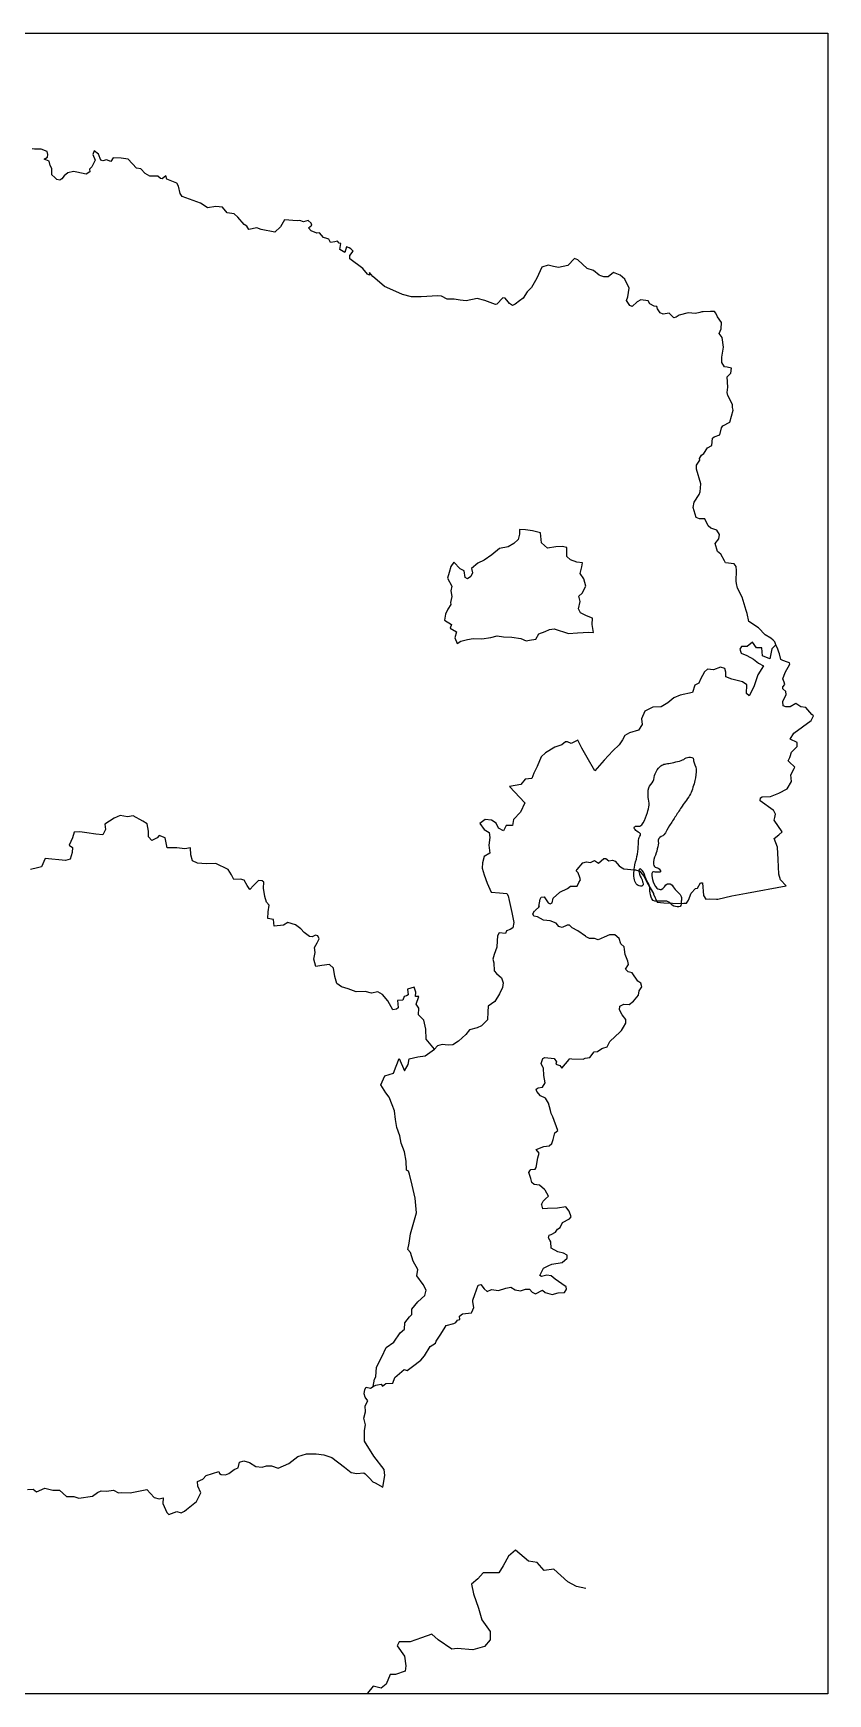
# Model space of a CAD drawing. Extents: x 0 to 1340, y 50 to 797.
# Drawn here: x 982 to 1340, y 50 to 797 of the extents above; entities that cross this region are included whole.
import ezdxf

# ---------------------------------------------------------------- set-up
doc = ezdxf.new("R2010")
doc.units = 0
for name, color, linetype in [('Ausland', 7, 'CONTINUOUS'), ('Bezirksgrenzen', 7, 'CONTINUOUS'), ('Landesfläche', 7, 'CONTINUOUS'), ('Landesgrenzen', 7, 'CONTINUOUS'), ('See_unten', 7, 'CONTINUOUS')]:
    doc.layers.add(name, color=color, linetype=linetype)

msp = doc.modelspace()

# ---------------------------------------------------------------- linework, layer by layer
at = {"layer": 'Ausland', "color": 7}
msp.add_lwpolyline([(0, 796.91888), (1339.617067, 796.91888), (1339.617067, 49.807424), (0, 49.807424)], close=True, dxfattribs=at)
at = {"layer": 'Bezirksgrenzen', "color": 1}
msp.add_lwpolyline([(1172.892416, 522.307563), (1174.520149, 523.379563), (1177.562283, 524.126229), (1180.121216, 524.533696), (1183.967616, 524.388629), (1188.013483, 525.054229), (1190.878549, 525.803029), (1193.709483, 525.271829), (1197.437483, 525.127829), (1201.511083, 524.568896), (1203.854549, 523.579029), (1205.460949, 523.836096), (1208.195883, 524.238229), (1209.564416, 526.657429), (1212.494549, 527.698496), (1214.415616, 528.589163), (1216.558549, 529.006229), (1222.959616, 526.816363), (1226.996949, 527.134229), (1232.040149, 527.367829), (1234.173483, 527.318763), (1233.554816, 530.891029), (1233.690283, 533.747563), (1230.994816, 534.857963), (1228.303616, 536.145429), (1227.403349, 537.975829), (1228.200149, 541.283563), (1227.670016, 543.627029), (1229.068416, 544.935829), (1230.751616, 548.107029), (1229.890816, 551.394496), (1228.232149, 553.766762), (1229.027883, 556.896362), (1229.311616, 558.700095), (1226.651349, 558.934762), (1223.836416, 560.050495), (1222.216149, 561.547028), (1222.224683, 564.112362), (1222.204416, 565.570495), (1220.140416, 565.966228), (1217.232683, 565.799828), (1213.542016, 565.186495), (1210.823083, 567.697428), (1210.409216, 572.198762), (1206.814549, 572.980628), (1203.630549, 573.522495), (1200.966016, 573.581162), (1200.850816, 571.484095), (1200.316416, 569.163028), (1198.310016, 567.282495), (1195.783083, 565.767828), (1191.852416, 565.041428), (1188.520149, 562.259562), (1185.076949, 559.771028), (1182.138283, 558.437695), (1179.348949, 556.049428), (1179.832149, 554.115562), (1179.017216, 552.440895), (1177.510016, 551.485163), (1176.400683, 552.093163), (1176.063616, 555.016895), (1174.250283, 555.934228), (1171.426816, 558.917695), (1170.072149, 556.964628), (1169.292416, 554.357695), (1168.569216, 551.688896), (1170.493483, 548.203029), (1170.078549, 545.996096), (1170.544683, 543.419029), (1169.882283, 540.751296), (1169.978283, 539.931029), (1168.738816, 537.859563), (1167.611349, 535.551296), (1167.123883, 532.820629), (1170.271616, 530.823829), (1169.695616, 529.263296), (1172.556416, 527.621696), (1171.895083, 524.952896)], close=True, dxfattribs=at)
for points in [[(1316.302549, 521.757163), (1314.446549, 519.874496), (1313.498283, 515.405163), (1310.217216, 516.765163), (1309.897216, 520.387563), (1307.529216, 520.441963), (1305.817216, 522.933696), (1303.337216, 521.006229), (1300.730283, 521.006229), (1300.048683, 519.857429), (1300.591616, 517.975829), (1303.231616, 516.926229), (1306.151083, 515.341163), (1308.410283, 513.422229), (1310.692949, 512.319296), (1308.155349, 508.177429), (1306.353749, 502.796096), (1304.175616, 498.818496), (1303.018283, 499.895829), (1303.120683, 503.745429), (1301.319083, 505.069163), (1296.376149, 506.350229), (1293.678549, 507.403029), (1293.791616, 509.443563), (1293.299883, 511.087296), (1291.360683, 511.655829), (1288.190549, 510.561429), (1285.530283, 510.799296), (1284.076416, 509.550229), (1282.390016, 506.262763), (1281.571883, 504.471829), (1279.770283, 503.580096), (1278.675883, 500.224363), (1273.134549, 499.067029), (1270.394283, 497.859563), (1267.709483, 495.609963), (1264.666283, 493.922496), (1260.908416, 493.639829), (1257.329749, 491.952363), (1255.756416, 488.479296), (1256.046549, 485.856363), (1254.433749, 483.280363), (1250.363349, 482.102763), (1248.372949, 480.987029), (1247.250816, 478.980629), (1245.707349, 476.694763), (1242.847616, 474.089963), (1239.051349, 469.824363), (1234.828416, 464.989163), (1231.359616, 471.117163), (1228.906283, 475.182229), (1227.160149, 478.886763), (1224.089216, 477.333696), (1222.445483, 478.130496), (1221.672149, 478.148629), (1220.030549, 476.677696), (1216.796416, 475.711296), (1212.571349, 473.199296), (1210.681216, 471.326229), (1208.908416, 467.071296), (1207.402283, 463.969429), (1206.451883, 461.668629), (1203.470549, 461.333696), (1201.448149, 458.883563), (1196.371883, 457.960896), (1203.258283, 450.649963), (1201.368149, 446.452629), (1198.193749, 443.217429), (1197.706283, 440.439829), (1194.974549, 440.507029), (1193.663616, 438.039829), (1191.433216, 439.198229), (1190.363349, 441.491563), (1188.378283, 442.875029), (1185.415083, 443.179029), (1183.051349, 441.378496), (1185.000149, 438.600896), (1187.342549, 437.264363), (1187.522816, 434.994496), (1187.139883, 431.635563), (1187.644416, 428.078229), (1185.035349, 426.469696), (1184.314283, 423.697429), (1184.187349, 421.317696), (1185.087616, 418.205163), (1186.376149, 414.445163), (1188.182016, 410.493163), (1191.898283, 410.150763), (1195.150549, 409.877696), (1195.761749, 408.870763), (1196.337749, 406.642496), (1197.464149, 401.315563), (1198.440149, 396.806763), (1197.847083, 394.439829), (1196.720683, 393.714496), (1195.129216, 393.067029), (1194.627883, 391.858496), (1191.728683, 392.237163), (1190.989483, 390.804629), (1190.807083, 388.540096), (1190.726016, 385.750763), (1189.522816, 382.411029), (1188.936149, 380.275563), (1189.414016, 378.632896), (1189.483349, 375.023296), (1190.499883, 373.945963), (1192.770816, 371.959829), (1193.578283, 369.667563), (1193.282816, 367.523563), (1191.919616, 364.655296), (1189.843883, 361.285696), (1186.810283, 359.105429), (1186.622549, 356.609429), (1186.518016, 353.005163), (1183.763883, 350.354496), (1181.816149, 349.422229), (1178.353749, 348.479296), (1176.781483, 346.487829), (1173.547349, 343.387029), (1170.996949, 341.773163), (1168.781483, 341.665429), (1166.109483, 341.860629), (1163.986816, 341.330496), (1162.624683, 339.875563)], [(1162.624683, 339.875563), (1158.972416, 344.319296), (1158.724949, 348.808896), (1157.823616, 352.859029), (1155.408683, 355.214229), (1155.632683, 358.292629), (1154.361216, 360.083563), (1155.586816, 363.533163), (1154.136149, 363.583296), (1154.318549, 365.439296), (1153.587883, 367.793429), (1150.532949, 366.795029), (1150.848683, 364.281963), (1150.078549, 363.843563), (1148.963883, 363.533163), (1148.380416, 361.807296), (1145.995349, 361.716629), (1146.234283, 360.253163), (1146.403883, 358.500629), (1145.623083, 357.768896), (1143.992149, 357.596096), (1141.748949, 361.518229), (1139.295616, 364.453696), (1137.187883, 365.634496), (1134.378283, 365.036096), (1131.503616, 365.833963), (1127.484416, 365.568363), (1123.875883, 366.975296), (1120.887083, 367.896896), (1118.792149, 369.425429), (1117.794816, 372.488896), (1117.288149, 376.231829), (1115.432149, 377.925696), (1111.933483, 377.526763), (1109.245483, 377.095829), (1108.314283, 380.328896), (1108.941483, 383.276096), (1108.612949, 385.500096), (1109.853483, 387.727296), (1110.785749, 389.440363), (1110.255616, 390.857963), (1109.161216, 391.127829), (1107.680683, 390.306496), (1106.408149, 390.467563), (1104.093483, 392.354496), (1102.583083, 394.036629), (1100.146816, 395.751829), (1096.641749, 396.805696), (1094.683349, 395.653696), (1090.595883, 395.135296), (1090.249216, 398.111296), (1087.633749, 398.575296), (1087.873749, 401.653696), (1088.340949, 404.548629), (1087.085483, 405.973696), (1086.321749, 408.549696), (1085.812949, 412.226496), (1085.924949, 414.897429), (1085.179349, 415.495829), (1083.492949, 415.709163), (1082.658816, 414.853696), (1081.229483, 413.431829), (1079.619883, 411.723029), (1078.372949, 413.494763), (1077.078016, 415.790229), (1075.455616, 416.292629), (1072.363349, 416.187029), (1071.357483, 418.302229), (1069.888683, 420.661696), (1064.275883, 423.379563), (1060.006016, 423.281429), (1055.977216, 423.528896), (1053.801216, 424.561429), (1053.018283, 427.255829), (1052.953216, 430.349163), (1050.276949, 429.932096), (1046.785749, 430.343829), (1042.459349, 430.480363), (1041.468416, 434.872896), (1038.819883, 436.027029), (1037.853483, 434.936896), (1035.519616, 433.755029), (1033.946283, 435.357163), (1033.930283, 437.925696), (1033.336149, 441.259029), (1031.456683, 442.343829), (1027.051349, 444.814229), (1024.495616, 444.393963), (1021.244416, 444.975296), (1018.494549, 443.741163), (1014.297216, 441.017963), (1014.729216, 438.617963), (1013.444949, 436.309696), (1010.247083, 436.541163), (1006.284416, 437.137429), (1003.150549, 437.603563), (1000.600149, 437.532096), (999.782016, 434.866496), (998.302549, 431.624896), (999.768149, 430.547563), (999.728683, 428.333163), (998.788949, 425.375296), (996.643883, 424.773696), (987.467349, 425.639829), (985.919616, 421.816896), (984.075349, 421.440363), (980.979883, 420.623296)], [(1135.135616, 188.050496), (1135.643349, 191.426496), (1136.259883, 192.452629), (1136.527616, 196.752363), (1138.959616, 201.441429), (1140.910549, 205.678229), (1144.305749, 208.062229), (1147.241216, 212.209429), (1149.158016, 213.828629), (1149.374549, 216.673429), (1151.444949, 219.396629), (1152.528683, 220.464363), (1152.438016, 222.793963), (1155.112149, 226.135829), (1158.289749, 228.933696), (1158.897749, 231.358229), (1157.534549, 233.907563), (1154.770816, 237.849963), (1155.160149, 240.628629), (1153.028949, 244.429163), (1151.946283, 248.310763), (1150.718549, 249.751829), (1151.223083, 252.525163), (1151.840683, 256.812096), (1153.417216, 261.939563), (1154.615083, 266.263829), (1153.915349, 272.748096), (1152.671616, 278.613696), (1151.395883, 283.607829), (1150.978816, 284.962496), (1150.003883, 285.345429), (1149.918549, 289.480896), (1149.136683, 293.640896), (1147.649749, 297.595029), (1147.069483, 300.875029), (1145.690283, 304.589163), (1145.065216, 308.222229), (1144.738816, 312.132629), (1143.667883, 314.732096), (1142.283349, 318.274496), (1140.784683, 320.247829), (1138.530816, 323.820096), (1140.353749, 327.772096), (1144.175616, 329.035029), (1145.451349, 332.251029), (1146.733483, 335.640896), (1149.149483, 330.082496), (1150.874283, 332.873963), (1151.314816, 335.477696), (1155.122816, 336.333163), (1158.449749, 336.799296), (1162.618283, 339.875563)]]:
    msp.add_lwpolyline(points, dxfattribs=at)
at = {"layer": 'Landesfläche', "color": 7}
msp.add_lwpolyline([(979.623189, 141.719328), (982.156523, 141.852661), (983.623189, 140.685995), (987.289856, 142.285995), (990.923189, 141.385995), (993.956523, 141.419275), (997.123189, 138.619275), (1000.423189, 138.552608), (1002.656523, 137.785941), (1008.823189, 138.652608), (1011.023189, 140.352608), (1012.756523, 141.085941), (1015.089856, 141.019275), (1018.189856, 141.385941), (1020.556523, 140.219275), (1022.023189, 140.319221), (1025.789856, 140.285941), (1033.289856, 141.719275), (1036.589909, 138.119275), (1038.856576, 137.585941), (1040.589909, 137.952608), (1040.456576, 135.419275), (1041.623189, 132.652608), (1042.189909, 131.319275), (1043.089856, 130.452608), (1046.823189, 131.819275), (1048.689856, 131.152608), (1050.256469, 131.952608), (1051.089856, 132.719275), (1055.656576, 136.285941), (1057.489856, 140.252608), (1056.189909, 143.219275), (1056.089856, 145.252608), (1058.489856, 146.352608), (1059.889856, 147.985941), (1065.689856, 149.819275), (1065.989803, 148.885941), (1066.656469, 148.485941), (1068.623189, 148.319275), (1070.156523, 148.919275), (1072.523136, 150.652608), (1073.623189, 151.152608), (1074.356523, 151.485941), (1074.989909, 153.985941), (1076.956523, 154.552608), (1079.489856, 153.819275), (1082.323243, 152.085941), (1085.089856, 151.752608), (1087.123243, 152.385941), (1089.323136, 152.385941), (1092.289856, 151.252608), (1097.089856, 153.385941), (1101.123243, 156.585941), (1105.156523, 157.719275), (1109.389909, 157.752555), (1112.889856, 157.352555), (1116.423189, 156.085888), (1122.189909, 151.785888), (1125.256576, 149.352555), (1127.689856, 148.852555), (1130.823189, 149.152555), (1131.556523, 148.785888), (1133.456469, 146.752555), (1134.889856, 145.219221), (1135.956523, 144.652555), (1139.456469, 142.752555), (1140.389803, 148.019221), (1139.956523, 150.685888), (1135.323136, 156.719221), (1131.189803, 163.519221), (1131.256576, 168.219221), (1131.689856, 170.852555), (1130.823189, 173.752555), (1131.656576, 176.652555), (1131.523243, 179.352555), (1132.689856, 181.652555), (1131.489856, 183.319221), (1131.056469, 184.752555), (1131.323136, 186.752555), (1131.956523, 187.719221), (1133.823189, 187.352555), (1135.123243, 188.052555), (1136.256469, 188.619221), (1136.956523, 188.752555), (1138.623189, 189.085888), (1139.256576, 188.252555), (1140.756523, 189.419221), (1143.989803, 189.585888), (1144.823189, 192.052555), (1149.089856, 195.685888), (1150.389803, 195.319221), (1152.723243, 197.019221), (1156.556523, 199.885888), (1158.123136, 201.919221), (1160.789803, 205.985888), (1163.156523, 207.619221), (1163.489856, 208.485888), (1165.189803, 211.185888), (1166.956523, 214.052555), (1167.856469, 215.519221), (1171.323136, 216.352555), (1172.323243, 216.919221), (1173.023189, 217.952555), (1174.089856, 218.252555), (1173.923243, 219.719221), (1175.223189, 220.752555), (1179.323136, 221.252555), (1179.423189, 221.552555), (1180.323243, 223.619221), (1179.989803, 226.119221), (1179.889856, 226.885888), (1180.889856, 229.419221), (1182.323243, 233.685888), (1183.589803, 234.019221), (1184.956523, 231.985888), (1186.389803, 230.852555), (1188.323243, 231.719221), (1191.489856, 231.285888), (1194.823189, 232.352555), (1197.089856, 232.752555), (1198.923136, 231.552555), (1201.356523, 231.152555), (1203.689856, 231.819221), (1205.423189, 231.785941), (1206.589909, 230.452608), (1208.156523, 229.719275), (1211.323136, 231.385941), (1212.523136, 230.352608), (1215.623189, 229.519275), (1218.256469, 230.219275), (1221.089856, 230.385941), (1221.856469, 231.552608), (1222.023189, 231.852608), (1221.923243, 232.919275), (1219.889856, 234.285941), (1217.023189, 236.419275), (1215.156523, 237.785941), (1213.223189, 238.119275), (1210.823189, 237.485941), (1210.056576, 238.019275), (1211.656576, 241.285941), (1214.156523, 242.519275), (1215.489856, 243.152608), (1220.089856, 243.785941), (1222.389803, 245.752608), (1222.389803, 247.119275), (1220.756523, 248.119275), (1218.089856, 248.585941), (1215.089856, 250.319275), (1214.989909, 253.152608), (1214.556523, 253.852608), (1213.889856, 254.952608), (1214.256469, 256.085941), (1215.123243, 256.519275), (1217.089856, 257.552608), (1217.989803, 258.785941), (1219.256576, 259.585941), (1220.256469, 261.885941), (1223.356523, 263.452608), (1224.123136, 264.452608), (1223.223189, 266.919275), (1221.689856, 268.819275), (1218.023189, 268.285941), (1213.489856, 268.119275), (1211.389909, 268.019328), (1210.923136, 269.785995), (1210.856576, 269.952661), (1211.523243, 271.485995), (1212.589909, 272.452661), (1213.989803, 273.752661), (1212.489856, 276.319328), (1212.156523, 276.652661), (1209.923243, 278.685995), (1207.556523, 278.952661), (1206.523136, 279.852661), (1205.989803, 281.685995), (1205.189803, 284.352661), (1205.623189, 285.152661), (1205.989803, 285.719328), (1207.956523, 285.819275), (1208.489856, 286.519275), (1209.123243, 290.952608), (1209.723136, 293.085941), (1208.456576, 294.752608), (1211.923243, 296.019275), (1214.323243, 296.319275), (1215.489856, 297.319275), (1215.989803, 299.152608), (1216.756523, 302.119275), (1218.123136, 303.285941), (1215.956523, 309.419275), (1215.089856, 310.885941), (1214.789803, 312.185941), (1214.023189, 315.519275), (1212.623189, 317.719275), (1210.423189, 318.819275), (1208.756523, 320.819275), (1208.489856, 321.785941), (1209.256576, 322.419275), (1211.323136, 322.785941), (1212.423189, 324.652608), (1211.823189, 327.919275), (1211.756523, 331.352608), (1211.523243, 331.385888), (1210.656469, 333.419221), (1211.423189, 335.619221), (1212.389803, 336.152555), (1216.456576, 335.585888), (1217.489856, 334.085888), (1217.289856, 333.119221), (1218.989909, 332.419221), (1219.956523, 331.352555), (1223.189803, 335.252555), (1223.456469, 335.585888), (1224.456576, 335.552608), (1229.489856, 335.319275), (1230.489856, 335.819275), (1232.489856, 336.052608), (1234.456576, 338.685941), (1236.023189, 338.752608), (1238.023189, 340.152608), (1238.389803, 340.285941), (1238.423189, 340.285941), (1240.289856, 340.952608), (1241.589803, 343.219275), (1246.256469, 347.685941), (1246.456576, 347.885941), (1246.789803, 348.219275), (1247.723136, 349.752608), (1248.723243, 351.452608), (1248.689856, 353.219275), (1247.056469, 355.285941), (1245.889856, 357.485941), (1246.123136, 359.185941), (1247.789909, 360.119275), (1250.323243, 359.885941), (1252.223189, 361.352608), (1254.489856, 364.152608), (1254.789803, 366.085941), (1255.889856, 367.819275), (1255.756523, 368.519275), (1255.489856, 369.519275), (1254.223189, 370.352608), (1251.623189, 374.152608), (1249.756523, 374.685941), (1248.623189, 375.885941), (1249.889856, 377.852608), (1249.723136, 379.452608), (1248.456576, 382.485941), (1248.156523, 384.652608), (1247.989803, 385.885941), (1246.556523, 387.219275), (1245.689856, 389.685941), (1243.856469, 391.252608), (1241.356523, 391.285888), (1239.023189, 390.219221), (1236.289856, 388.985888), (1234.623189, 389.585888), (1232.356523, 389.552608), (1230.956523, 390.419275), (1230.656469, 390.719275), (1227.123243, 393.085941), (1224.556523, 394.485941), (1223.356523, 395.685941), (1222.356523, 395.685941), (1220.089856, 394.552608), (1219.023189, 394.852608), (1218.656469, 394.952555), (1217.356523, 396.552555), (1214.689856, 397.519221), (1211.789909, 397.885888), (1208.989909, 399.419221), (1207.389909, 399.619221), (1206.923136, 400.785888), (1207.656576, 402.052555), (1207.889856, 402.019275), (1209.989803, 404.052608), (1209.689856, 404.085888), (1210.189909, 407.352555), (1210.723243, 408.252555), (1211.989803, 408.352501), (1213.756523, 405.719168), (1214.723243, 405.219168), (1215.556523, 405.652501), (1216.023189, 407.719168), (1218.923136, 410.352501), (1219.056469, 410.485835), (1222.489856, 412.152501), (1223.823189, 413.119168), (1226.556523, 413.119168), (1226.789803, 413.219115), (1227.656576, 414.785781), (1228.323243, 416.052448), (1228.023189, 417.019115), (1227.356523, 419.185781), (1226.389803, 420.085781), (1226.923136, 420.719115), (1229.356523, 423.719115), (1231.056469, 424.085781), (1232.856576, 423.819115), (1234.656469, 424.719115), (1236.389803, 423.585781), (1238.789803, 425.652448), (1239.689856, 425.652448), (1241.056469, 424.585781), (1242.789803, 424.885781), (1243.956523, 424.485781), (1245.756523, 422.252448), (1246.323243, 421.885781), (1247.823189, 420.919115), (1252.589909, 420.485781), (1253.123243, 420.452501), (1255.023189, 419.852501), (1256.123136, 418.619168), (1256.923136, 417.719168), (1258.756523, 413.919168), (1258.956523, 413.585835), (1259.689856, 412.352501), (1261.156523, 409.819168), (1261.256576, 409.585835), (1262.889856, 406.019168), (1265.823189, 405.652501), (1273.723136, 405.385835), (1274.889856, 405.452501), (1275.989803, 405.519168), (1276.923136, 406.819168), (1278.123136, 409.985835), (1280.123136, 412.085835), (1280.956523, 412.252501), (1282.289856, 414.652501), (1283.256576, 414.619221), (1283.689856, 408.985888), (1284.756523, 407.319221), (1286.489856, 407.519221), (1289.556523, 407.385888), (1290.223189, 407.352608), (1296.423189, 408.852608), (1302.989909, 410.052608), (1320.823189, 413.352608), (1318.323243, 416.052608), (1317.623189, 418.519275), (1317.223189, 425.152608), (1316.956523, 430.719275), (1315.556523, 434.552608), (1317.589803, 436.319275), (1319.089856, 437.652608), (1315.456469, 442.919275), (1315.723136, 444.119275), (1316.056576, 445.485941), (1315.189803, 447.319275), (1315.023189, 447.419221), (1309.189803, 451.619221), (1309.323136, 452.919221), (1310.023189, 453.419221), (1313.856469, 453.485888), (1316.156523, 454.419221), (1317.523243, 454.985888), (1321.356523, 456.885888), (1323.356523, 460.219221), (1322.989909, 463.319221), (1324.423189, 466.085888), (1324.756523, 466.719221), (1322.256469, 469.152555), (1321.856469, 469.519221), (1322.489856, 471.019221), (1322.656469, 471.485888), (1323.356523, 473.485888), (1323.456469, 473.585835), (1324.356523, 474.485835), (1325.889856, 476.052501), (1325.856469, 477.785835), (1322.623189, 479.252501), (1324.323243, 482.019168), (1332.123136, 487.752501), (1333.189803, 489.819168), (1332.489856, 490.352501), (1329.789909, 493.485835), (1327.423189, 493.919168), (1325.289856, 495.352501), (1322.689856, 493.852501), (1320.756523, 493.819221), (1319.589803, 494.352555), (1319.356523, 496.285888), (1320.823189, 499.385888), (1320.723243, 500.685888), (1319.423189, 501.919221), (1319.389909, 502.785888), (1320.323243, 503.852555), (1319.989803, 504.919221), (1319.423189, 506.519221), (1320.456576, 509.352555), (1322.523136, 512.985888), (1322.356523, 513.685888), (1321.489856, 513.985888), (1319.456469, 514.652555), (1318.523136, 515.185888), (1317.923243, 517.685888), (1317.656576, 518.419221), (1317.089856, 519.819221), (1316.289856, 521.752555), (1315.756523, 523.119221), (1314.989909, 523.852555), (1313.989803, 524.785888), (1311.389909, 526.219221), (1308.489856, 529.452555), (1304.056576, 532.185888), (1303.389909, 535.819221), (1302.856576, 537.252555), (1301.023189, 543.152555), (1298.989909, 547.252555), (1298.556523, 549.352555), (1298.323243, 550.385888), (1298.523136, 555.152555), (1298.389803, 556.952555), (1297.423189, 558.152555), (1293.623189, 558.585888), (1293.089856, 559.585888), (1291.489856, 562.519221), (1290.056576, 563.719221), (1288.923136, 567.385888), (1290.656469, 569.452555), (1290.856576, 571.385888), (1289.689856, 573.285888), (1286.989909, 574.219221), (1285.823189, 575.352555), (1284.356523, 578.452555), (1281.889856, 578.485888), (1280.389803, 579.052555), (1279.089856, 583.585888), (1279.489856, 585.985888), (1281.756523, 589.385888), (1282.189909, 590.585888), (1282.456576, 594.252555), (1280.523136, 600.785888), (1280.556523, 602.552555), (1282.056576, 604.752555), (1281.889856, 605.619221), (1282.789803, 607.085888), (1283.789909, 607.752555), (1285.489856, 610.385888), (1287.389909, 611.352555), (1287.756523, 614.685888), (1288.523136, 615.352555), (1291.089856, 616.219221), (1291.723136, 619.319221), (1292.323243, 620.319221), (1295.589803, 621.885888), (1297.089856, 627.352555), (1296.689856, 628.485888), (1296.723243, 629.919221), (1294.623189, 633.885888), (1294.356523, 635.219221), (1294.656469, 637.685888), (1294.323243, 642.319221), (1296.023189, 643.919221), (1296.223189, 646.252555), (1294.289856, 646.652555), (1293.123243, 646.885888), (1291.923243, 648.719221), (1291.956523, 651.152554), (1292.756523, 655.619221), (1292.156523, 659.985888), (1290.789803, 661.852554), (1291.589803, 663.852554), (1291.823189, 666.719221), (1289.989803, 669.252554), (1289.256576, 670.985888), (1288.589909, 671.652555), (1286.789803, 671.652555), (1283.523243, 671.552555), (1282.956523, 671.519221), (1282.089856, 671.319221), (1280.123136, 670.852555), (1276.856576, 671.119221), (1272.823189, 670.052555), (1271.356523, 669.119221), (1270.323243, 668.919221), (1268.289856, 670.952555), (1265.556523, 670.585888), (1264.189909, 671.152555), (1263.056469, 672.919221), (1262.656469, 674.019221), (1261.556523, 674.185888), (1259.623189, 675.152555), (1258.823189, 676.485888), (1255.523243, 676.952555), (1253.789909, 676.085888), (1251.589803, 674.019221), (1250.623189, 674.485888), (1249.123243, 676.652555), (1249.689856, 678.252555), (1250.223189, 682.219221), (1248.356523, 686.319221), (1246.256469, 688.119221), (1243.189803, 689.252555), (1240.823189, 687.352555), (1238.889856, 687.285888), (1237.523243, 687.719221), (1236.723243, 687.985888), (1234.189909, 690.219221), (1231.289856, 691.119221), (1227.189803, 694.952555), (1225.623189, 695.619221), (1222.689856, 692.452555), (1218.489856, 691.519221), (1217.756523, 691.685888), (1216.223189, 692.019221), (1213.789909, 692.519221), (1210.989909, 691.719221), (1208.723243, 686.752555), (1206.256469, 682.585888), (1204.323243, 680.619221), (1202.556523, 677.785888), (1200.856576, 676.452555), (1198.956523, 674.985888), (1197.723136, 674.452555), (1196.389803, 675.319221), (1195.789909, 676.052555), (1194.456576, 677.685888), (1193.356523, 677.919221), (1190.756523, 674.952555), (1190.089856, 674.885888), (1185.323136, 676.685888), (1181.856469, 677.619221), (1176.889856, 676.585888), (1174.223189, 676.885888), (1171.523243, 677.219221), (1168.356523, 677.319221), (1165.756523, 678.552555), (1164.223189, 678.819221), (1156.656469, 678.252555), (1152.389803, 678.319221), (1148.323243, 679.352555), (1145.256576, 680.719221), (1140.156523, 682.985888), (1136.823189, 685.819221), (1134.889856, 687.452555), (1133.489856, 689.319221), (1133.489856, 688.085888), (1132.589909, 688.485888), (1130.389803, 690.985888), (1124.656469, 695.352555), (1124.656469, 696.852555), (1126.056576, 698.819221), (1125.056469, 699.885888), (1124.223189, 700.285888), (1123.156523, 700.785888), (1122.356523, 698.252555), (1120.123136, 699.619221), (1120.589909, 702.285888), (1119.723136, 702.519221), (1118.989909, 703.419221), (1117.889856, 703.085888), (1115.823189, 702.785888), (1115.189803, 704.219221), (1114.223189, 704.552555), (1112.689856, 705.052555), (1110.989909, 707.052555), (1109.756523, 706.985888), (1107.123243, 707.985888), (1106.023189, 709.285888), (1107.523243, 710.585888), (1107.256576, 711.519221), (1105.856469, 712.585888), (1103.689856, 712.119221), (1102.089856, 712.685888), (1100.823189, 712.485888), (1095.123243, 713.019221), (1093.356523, 709.852555), (1090.889856, 707.419221), (1084.756523, 708.585888), (1082.756523, 709.352555), (1079.156523, 708.619221), (1078.189909, 710.085888), (1077.089856, 710.819221), (1074.223189, 714.219221), (1072.589909, 715.619221), (1071.423189, 715.785888), (1069.323136, 716.119221), (1067.356523, 718.685888), (1064.256469, 718.885888), (1060.489856, 718.419221), (1059.123243, 719.385888), (1057.456469, 720.519221), (1049.189803, 723.385888), (1048.223189, 724.752555), (1047.489856, 728.085888), (1046.756523, 729.485888), (1042.323243, 731.319221), (1041.823189, 732.752555), (1040.089856, 731.385888), (1039.389909, 731.485888), (1038.256469, 732.552555), (1034.656523, 732.619221), (1032.523189, 733.819221), (1030.556523, 735.852555), (1028.623189, 736.252555), (1024.923189, 740.285888), (1021.723189, 740.719221), (1018.089856, 740.785888), (1016.989856, 739.185888), (1015.156523, 739.919221), (1013.456523, 739.485888), (1012.589856, 739.752555), (1011.456523, 742.485888), (1009.556523, 744.019221), (1008.989856, 742.419221), (1009.956523, 739.819221), (1008.523189, 736.785888), (1007.423189, 735.719221), (1007.656523, 734.519221), (1005.956523, 733.519221), (1001.789856, 734.385888), (1000.189856, 734.719221), (997.756523, 734.052555), (996.023189, 732.819221), (995.056523, 731.385888), (994.156523, 730.785888), (992.823189, 731.119221), (991.823189, 731.985888), (990.489856, 733.219221), (990.523136, 736.119221), (989.723136, 737.385888), (989.323136, 739.352555), (987.089803, 740.185888), (988.523136, 741.152555), (988.723136, 742.419221), (988.356469, 743.719221), (985.723136, 744.719221), (982.723136, 744.719221), (981.723136, 744.885888)], dxfattribs=at)
at = {"layer": 'Landesgrenzen', "color": 1}
for points in [[(979.623189, 141.719328), (982.156523, 141.852661), (983.623189, 140.685995), (987.289856, 142.285995), (990.923189, 141.385995), (993.956523, 141.419275), (997.123189, 138.619275), (1000.423189, 138.552608), (1002.656523, 137.785941), (1008.823189, 138.652608), (1011.023189, 140.352608), (1012.756523, 141.085941), (1015.089856, 141.019275), (1018.189856, 141.385941), (1020.556523, 140.219275), (1022.023189, 140.319221), (1025.789856, 140.285941), (1033.289856, 141.719275), (1036.589909, 138.119275), (1038.856576, 137.585941), (1040.589909, 137.952608), (1040.456576, 135.419275), (1041.623189, 132.652608), (1042.189909, 131.319275), (1043.089856, 130.452608), (1046.823189, 131.819275), (1048.689856, 131.152608), (1050.256469, 131.952608), (1051.089856, 132.719275), (1055.656576, 136.285941), (1057.489856, 140.252608), (1056.189909, 143.219275), (1056.089856, 145.252608), (1058.489856, 146.352608), (1059.889856, 147.985941), (1065.689856, 149.819275), (1065.989803, 148.885941), (1066.656469, 148.485941), (1068.623189, 148.319275), (1070.156523, 148.919275), (1072.523136, 150.652608), (1073.623189, 151.152608), (1074.356523, 151.485941), (1074.989909, 153.985941), (1076.956523, 154.552608), (1079.489856, 153.819275), (1082.323243, 152.085941), (1085.089856, 151.752608), (1087.123243, 152.385941), (1089.323136, 152.385941), (1092.289856, 151.252608), (1097.089856, 153.385941), (1101.123243, 156.585941), (1105.156523, 157.719275), (1109.389909, 157.752555), (1112.889856, 157.352555), (1116.423189, 156.085888), (1122.189909, 151.785888), (1125.256576, 149.352555), (1127.689856, 148.852555), (1130.823189, 149.152555), (1131.556523, 148.785888), (1133.456469, 146.752555), (1134.889856, 145.219221), (1135.956523, 144.652555), (1139.456469, 142.752555), (1140.389803, 148.019221), (1139.956523, 150.685888), (1135.323136, 156.719221), (1131.189803, 163.519221), (1131.256576, 168.219221), (1131.689856, 170.852555), (1130.823189, 173.752555), (1131.656576, 176.652555), (1131.523243, 179.352555), (1132.689856, 181.652555), (1131.489856, 183.319221), (1131.056469, 184.752555), (1131.323136, 186.752555), (1131.956523, 187.719221), (1133.823189, 187.352555), (1135.123243, 188.052555), (1136.256469, 188.619221), (1136.956523, 188.752555), (1138.623189, 189.085888), (1139.256576, 188.252555), (1140.756523, 189.419221), (1143.989803, 189.585888), (1144.823189, 192.052555), (1149.089856, 195.685888), (1150.389803, 195.319221), (1152.723243, 197.019221), (1156.556523, 199.885888), (1158.123136, 201.919221), (1160.789803, 205.985888), (1163.156523, 207.619221), (1163.489856, 208.485888), (1165.189803, 211.185888), (1166.956523, 214.052555), (1167.856469, 215.519221), (1171.323136, 216.352555), (1172.323243, 216.919221), (1173.023189, 217.952555), (1174.089856, 218.252555), (1173.923243, 219.719221), (1175.223189, 220.752555), (1179.323136, 221.252555), (1179.423189, 221.552555), (1180.323243, 223.619221), (1179.989803, 226.119221), (1179.889856, 226.885888), (1180.889856, 229.419221), (1182.323243, 233.685888), (1183.589803, 234.019221), (1184.956523, 231.985888), (1186.389803, 230.852555), (1188.323243, 231.719221), (1191.489856, 231.285888), (1194.823189, 232.352555), (1197.089856, 232.752555), (1198.923136, 231.552555), (1201.356523, 231.152555), (1203.689856, 231.819221), (1205.423189, 231.785941), (1206.589909, 230.452608), (1208.156523, 229.719275), (1211.323136, 231.385941), (1212.523136, 230.352608), (1215.623189, 229.519275), (1218.256469, 230.219275), (1221.089856, 230.385941), (1221.856469, 231.552608), (1222.023189, 231.852608), (1221.923243, 232.919275), (1219.889856, 234.285941), (1217.023189, 236.419275), (1215.156523, 237.785941), (1213.223189, 238.119275), (1210.823189, 237.485941), (1210.056576, 238.019275), (1211.656576, 241.285941), (1214.156523, 242.519275), (1215.489856, 243.152608), (1220.089856, 243.785941), (1222.389803, 245.752608), (1222.389803, 247.119275), (1220.756523, 248.119275), (1218.089856, 248.585941), (1215.089856, 250.319275), (1214.989909, 253.152608), (1214.556523, 253.852608), (1213.889856, 254.952608), (1214.256469, 256.085941), (1215.123243, 256.519275), (1217.089856, 257.552608), (1217.989803, 258.785941), (1219.256576, 259.585941), (1220.256469, 261.885941), (1223.356523, 263.452608), (1224.123136, 264.452608), (1223.223189, 266.919275), (1221.689856, 268.819275), (1218.023189, 268.285941), (1213.489856, 268.119275), (1211.389909, 268.019328), (1210.923136, 269.785995), (1210.856576, 269.952661), (1211.523243, 271.485995), (1212.589909, 272.452661), (1213.989803, 273.752661), (1212.489856, 276.319328), (1212.156523, 276.652661), (1209.923243, 278.685995), (1207.556523, 278.952661), (1206.523136, 279.852661), (1205.989803, 281.685995), (1205.189803, 284.352661), (1205.623189, 285.152661), (1205.989803, 285.719328), (1207.956523, 285.819275), (1208.489856, 286.519275), (1209.123243, 290.952608), (1209.723136, 293.085941), (1208.456576, 294.752608), (1211.923243, 296.019275), (1214.323243, 296.319275), (1215.489856, 297.319275), (1215.989803, 299.152608), (1216.756523, 302.119275), (1218.123136, 303.285941), (1215.956523, 309.419275), (1215.089856, 310.885941), (1214.789803, 312.185941), (1214.023189, 315.519275), (1212.623189, 317.719275), (1210.423189, 318.819275), (1208.756523, 320.819275), (1208.489856, 321.785941), (1209.256576, 322.419275), (1211.323136, 322.785941), (1212.423189, 324.652608), (1211.823189, 327.919275), (1211.756523, 331.352608), (1211.523243, 331.385888), (1210.656469, 333.419221), (1211.423189, 335.619221), (1212.389803, 336.152555), (1216.456576, 335.585888), (1217.489856, 334.085888), (1217.289856, 333.119221), (1218.989909, 332.419221), (1219.956523, 331.352555), (1223.189803, 335.252555), (1223.456469, 335.585888), (1224.456576, 335.552608), (1229.489856, 335.319275), (1230.489856, 335.819275), (1232.489856, 336.052608), (1234.456576, 338.685941), (1236.023189, 338.752608), (1238.023189, 340.152608), (1238.389803, 340.285941), (1238.423189, 340.285941), (1240.289856, 340.952608), (1241.589803, 343.219275), (1246.256469, 347.685941), (1246.456576, 347.885941), (1246.789803, 348.219275), (1247.723136, 349.752608), (1248.723243, 351.452608), (1248.689856, 353.219275), (1247.056469, 355.285941), (1245.889856, 357.485941), (1246.123136, 359.185941), (1247.789909, 360.119275), (1250.323243, 359.885941), (1252.223189, 361.352608), (1254.489856, 364.152608), (1254.789803, 366.085941), (1255.889856, 367.819275), (1255.756523, 368.519275), (1255.489856, 369.519275), (1254.223189, 370.352608), (1251.623189, 374.152608), (1249.756523, 374.685941), (1248.623189, 375.885941), (1249.889856, 377.852608), (1249.723136, 379.452608), (1248.456576, 382.485941), (1248.156523, 384.652608), (1247.989803, 385.885941), (1246.556523, 387.219275), (1245.689856, 389.685941), (1243.856469, 391.252608), (1241.356523, 391.285888), (1239.023189, 390.219221), (1236.289856, 388.985888), (1234.623189, 389.585888), (1232.356523, 389.552608), (1230.956523, 390.419275), (1230.656469, 390.719275), (1227.123243, 393.085941), (1224.556523, 394.485941), (1223.356523, 395.685941), (1222.356523, 395.685941), (1220.089856, 394.552608), (1219.023189, 394.852608), (1218.656469, 394.952555), (1217.356523, 396.552555), (1214.689856, 397.519221), (1211.789909, 397.885888), (1208.989909, 399.419221), (1207.389909, 399.619221), (1206.923136, 400.785888), (1207.656576, 402.052555), (1207.889856, 402.019275), (1209.989803, 404.052608), (1209.689856, 404.085888), (1210.189909, 407.352555), (1210.723243, 408.252555), (1211.989803, 408.352501), (1213.756523, 405.719168), (1214.723243, 405.219168), (1215.556523, 405.652501), (1216.023189, 407.719168), (1218.923136, 410.352501), (1219.056469, 410.485835), (1222.489856, 412.152501), (1223.823189, 413.119168), (1226.556523, 413.119168), (1226.789803, 413.219115), (1227.656576, 414.785781), (1228.323243, 416.052448), (1228.023189, 417.019115), (1227.356523, 419.185781), (1226.389803, 420.085781), (1226.923136, 420.719115), (1229.356523, 423.719115), (1231.056469, 424.085781), (1232.856576, 423.819115), (1234.656469, 424.719115), (1236.389803, 423.585781), (1238.789803, 425.652448), (1239.689856, 425.652448), (1241.056469, 424.585781), (1242.789803, 424.885781), (1243.956523, 424.485781), (1245.756523, 422.252448), (1246.323243, 421.885781), (1247.823189, 420.919115), (1252.589909, 420.485781), (1253.123243, 420.452501), (1255.023189, 419.852501), (1256.123136, 418.619168), (1256.923136, 417.719168), (1258.756523, 413.919168), (1258.956523, 413.585835), (1259.689856, 412.352501), (1261.156523, 409.819168), (1261.256576, 409.585835), (1262.889856, 406.019168), (1265.823189, 405.652501), (1273.723136, 405.385835), (1274.889856, 405.452501), (1275.989803, 405.519168), (1276.923136, 406.819168), (1278.123136, 409.985835), (1280.123136, 412.085835), (1280.956523, 412.252501), (1282.289856, 414.652501), (1283.256576, 414.619221), (1283.689856, 408.985888), (1284.756523, 407.319221), (1286.489856, 407.519221), (1289.556523, 407.385888), (1290.223189, 407.352608), (1296.423189, 408.852608), (1302.989909, 410.052608), (1320.823189, 413.352608), (1318.323243, 416.052608), (1317.623189, 418.519275), (1317.223189, 425.152608), (1316.956523, 430.719275), (1315.556523, 434.552608), (1317.589803, 436.319275), (1319.089856, 437.652608), (1315.456469, 442.919275), (1315.723136, 444.119275), (1316.056576, 445.485941), (1315.189803, 447.319275), (1315.023189, 447.419221), (1309.189803, 451.619221), (1309.323136, 452.919221), (1310.023189, 453.419221), (1313.856469, 453.485888), (1316.156523, 454.419221), (1317.523243, 454.985888), (1321.356523, 456.885888), (1323.356523, 460.219221), (1322.989909, 463.319221), (1324.423189, 466.085888), (1324.756523, 466.719221), (1322.256469, 469.152555), (1321.856469, 469.519221), (1322.489856, 471.019221), (1322.656469, 471.485888), (1323.356523, 473.485888), (1323.456469, 473.585835), (1324.356523, 474.485835), (1325.889856, 476.052501), (1325.856469, 477.785835), (1322.623189, 479.252501), (1324.323243, 482.019168), (1332.123136, 487.752501), (1333.189803, 489.819168), (1332.489856, 490.352501), (1329.789909, 493.485835), (1327.423189, 493.919168), (1325.289856, 495.352501), (1322.689856, 493.852501), (1320.756523, 493.819221), (1319.589803, 494.352555), (1319.356523, 496.285888), (1320.823189, 499.385888), (1320.723243, 500.685888), (1319.423189, 501.919221), (1319.389909, 502.785888), (1320.323243, 503.852555), (1319.989803, 504.919221), (1319.423189, 506.519221), (1320.456576, 509.352555), (1322.523136, 512.985888), (1322.356523, 513.685888), (1321.489856, 513.985888), (1319.456469, 514.652555), (1318.523136, 515.185888), (1317.923243, 517.685888), (1317.656576, 518.419221), (1317.089856, 519.819221), (1316.289856, 521.752555), (1315.756523, 523.119221), (1314.989909, 523.852555), (1313.989803, 524.785888), (1311.389909, 526.219221), (1308.489856, 529.452555), (1304.056576, 532.185888), (1303.389909, 535.819221), (1302.856576, 537.252555), (1301.023189, 543.152555), (1298.989909, 547.252555), (1298.556523, 549.352555), (1298.323243, 550.385888), (1298.523136, 555.152555), (1298.389803, 556.952555), (1297.423189, 558.152555), (1293.623189, 558.585888), (1293.089856, 559.585888), (1291.489856, 562.519221), (1290.056576, 563.719221), (1288.923136, 567.385888), (1290.656469, 569.452555), (1290.856576, 571.385888), (1289.689856, 573.285888), (1286.989909, 574.219221), (1285.823189, 575.352555), (1284.356523, 578.452555), (1281.889856, 578.485888), (1280.389803, 579.052555), (1279.089856, 583.585888), (1279.489856, 585.985888), (1281.756523, 589.385888), (1282.189909, 590.585888), (1282.456576, 594.252555), (1280.523136, 600.785888), (1280.556523, 602.552555), (1282.056576, 604.752555), (1281.889856, 605.619221), (1282.789803, 607.085888), (1283.789909, 607.752555), (1285.489856, 610.385888), (1287.389909, 611.352555), (1287.756523, 614.685888), (1288.523136, 615.352555), (1291.089856, 616.219221), (1291.723136, 619.319221), (1292.323243, 620.319221), (1295.589803, 621.885888), (1297.089856, 627.352555), (1296.689856, 628.485888), (1296.723243, 629.919221), (1294.623189, 633.885888), (1294.356523, 635.219221), (1294.656469, 637.685888), (1294.323243, 642.319221), (1296.023189, 643.919221), (1296.223189, 646.252555), (1294.289856, 646.652555), (1293.123243, 646.885888), (1291.923243, 648.719221), (1291.956523, 651.152554), (1292.756523, 655.619221), (1292.156523, 659.985888), (1290.789803, 661.852554), (1291.589803, 663.852554), (1291.823189, 666.719221), (1289.989803, 669.252554), (1289.256576, 670.985888), (1288.589909, 671.652555), (1286.789803, 671.652555), (1283.523243, 671.552555), (1282.956523, 671.519221), (1282.089856, 671.319221), (1280.123136, 670.852555), (1276.856576, 671.119221), (1272.823189, 670.052555), (1271.356523, 669.119221), (1270.323243, 668.919221), (1268.289856, 670.952555), (1265.556523, 670.585888), (1264.189909, 671.152555), (1263.056469, 672.919221), (1262.656469, 674.019221), (1261.556523, 674.185888), (1259.623189, 675.152555), (1258.823189, 676.485888), (1255.523243, 676.952555), (1253.789909, 676.085888), (1251.589803, 674.019221), (1250.623189, 674.485888), (1249.123243, 676.652555), (1249.689856, 678.252555), (1250.223189, 682.219221), (1248.356523, 686.319221), (1246.256469, 688.119221), (1243.189803, 689.252555), (1240.823189, 687.352555), (1238.889856, 687.285888), (1237.523243, 687.719221), (1236.723243, 687.985888), (1234.189909, 690.219221), (1231.289856, 691.119221), (1227.189803, 694.952555), (1225.623189, 695.619221), (1222.689856, 692.452555), (1218.489856, 691.519221), (1217.756523, 691.685888), (1216.223189, 692.019221), (1213.789909, 692.519221), (1210.989909, 691.719221), (1208.723243, 686.752555), (1206.256469, 682.585888), (1204.323243, 680.619221), (1202.556523, 677.785888), (1200.856576, 676.452555), (1198.956523, 674.985888), (1197.723136, 674.452555), (1196.389803, 675.319221), (1195.789909, 676.052555), (1194.456576, 677.685888), (1193.356523, 677.919221), (1190.756523, 674.952555), (1190.089856, 674.885888), (1185.323136, 676.685888), (1181.856469, 677.619221), (1176.889856, 676.585888), (1174.223189, 676.885888), (1171.523243, 677.219221), (1168.356523, 677.319221), (1165.756523, 678.552555), (1164.223189, 678.819221), (1156.656469, 678.252555), (1152.389803, 678.319221), (1148.323243, 679.352555), (1145.256576, 680.719221), (1140.156523, 682.985888), (1136.823189, 685.819221), (1134.889856, 687.452555), (1133.489856, 689.319221), (1133.489856, 688.085888), (1132.589909, 688.485888), (1130.389803, 690.985888), (1124.656469, 695.352555), (1124.656469, 696.852555), (1126.056576, 698.819221), (1125.056469, 699.885888), (1124.223189, 700.285888), (1123.156523, 700.785888), (1122.356523, 698.252555), (1120.123136, 699.619221), (1120.589909, 702.285888), (1119.723136, 702.519221), (1118.989909, 703.419221), (1117.889856, 703.085888), (1115.823189, 702.785888), (1115.189803, 704.219221), (1114.223189, 704.552555), (1112.689856, 705.052555), (1110.989909, 707.052555), (1109.756523, 706.985888), (1107.123243, 707.985888), (1106.023189, 709.285888), (1107.523243, 710.585888), (1107.256576, 711.519221), (1105.856469, 712.585888), (1103.689856, 712.119221), (1102.089856, 712.685888), (1100.823189, 712.485888), (1095.123243, 713.019221), (1093.356523, 709.852555), (1090.889856, 707.419221), (1084.756523, 708.585888), (1082.756523, 709.352555), (1079.156523, 708.619221), (1078.189909, 710.085888), (1077.089856, 710.819221), (1074.223189, 714.219221), (1072.589909, 715.619221), (1071.423189, 715.785888), (1069.323136, 716.119221), (1067.356523, 718.685888), (1064.256469, 718.885888), (1060.489856, 718.419221), (1059.123243, 719.385888), (1057.456469, 720.519221), (1049.189803, 723.385888), (1048.223189, 724.752555), (1047.489856, 728.085888), (1046.756523, 729.485888), (1042.323243, 731.319221), (1041.823189, 732.752555), (1040.089856, 731.385888), (1039.389909, 731.485888), (1038.256469, 732.552555), (1034.656523, 732.619221), (1032.523189, 733.819221), (1030.556523, 735.852555), (1028.623189, 736.252555), (1024.923189, 740.285888), (1021.723189, 740.719221), (1018.089856, 740.785888), (1016.989856, 739.185888), (1015.156523, 739.919221), (1013.456523, 739.485888), (1012.589856, 739.752555), (1011.456523, 742.485888), (1009.556523, 744.019221), (1008.989856, 742.419221), (1009.956523, 739.819221), (1008.523189, 736.785888), (1007.423189, 735.719221), (1007.656523, 734.519221), (1005.956523, 733.519221), (1001.789856, 734.385888), (1000.189856, 734.719221), (997.756523, 734.052555), (996.023189, 732.819221), (995.056523, 731.385888), (994.156523, 730.785888), (992.823189, 731.119221), (991.823189, 731.985888), (990.489856, 733.219221), (990.523136, 736.119221), (989.723136, 737.385888), (989.323136, 739.352555), (987.089803, 740.185888), (988.523136, 741.152555), (988.723136, 742.419221), (988.356469, 743.719221), (985.723136, 744.719221), (982.723136, 744.719221), (981.723136, 744.885888)], [(1230.697589, 97.122613), (1226.538656, 98.01008), (1222.595189, 100.25008), (1216.314656, 105.836085), (1212.004683, 105.220384), (1208.926283, 108.914581), (1204.924149, 109.530283), (1199.075083, 114.455883), (1195.996576, 111.685237), (1193.533749, 107.375339), (1191.686603, 104.296843), (1188.300256, 104.296843), (1184.606069, 104.296843), (1182.143349, 101.526187), (1179.372683, 99.063392), (1180.296203, 94.753493), (1182.451189, 88.288651), (1183.990389, 83.0552), (1187.684576, 77.82176), (1187.684576, 74.127552), (1185.221749, 71.049056), (1179.988363, 69.509813), (1172.907829, 70.125515), (1170.445003, 69.817664), (1164.287989, 74.127552), (1161.517323, 76.590357), (1156.899616, 75.051104), (1151.666123, 73.204011), (1146.740576, 73.204011), (1145.817056, 71.356907), (1149.203403, 66.739157), (1149.819083, 62.429269), (1149.511243, 59.966464), (1145.201269, 58.427221), (1142.738549, 58.427221), (1140.891403, 54.117323), (1138.736523, 52.270219), (1135.042229, 53.193771), (1132.579509, 50.115264)]]:
    msp.add_lwpolyline(points, dxfattribs=at)
at = {"layer": 'See_unten', "color": 4}
msp.add_lwpolyline([(1268.049813, 468.383179)], close=True, dxfattribs=at)
for points in [[(1274.308907, 469.947947), (1274.993813, 470.215307), (1275.736213, 470.994709), (1276.46048, 471.121525)], [(1276.46048, 471.121525), (1277.220693, 471.254645), (1278.45408, 471.272651), (1279.0032, 470.730336)], [(1279.0032, 470.730336), (1279.257173, 470.479531), (1279.11552, 469.90384), (1279.198827, 469.556757)], [(1261.008427, 460.363744), (1261.448533, 461.305803), (1261.552747, 462.743819), (1261.986347, 463.688875)], [(1261.986347, 463.688875), (1262.481813, 464.768789), (1263.269973, 466.202549), (1264.13792, 467.014005)], [(1264.13792, 467.014005), (1264.5792, 467.426592), (1265.329387, 467.788544), (1265.89824, 467.991989)], [(1265.89824, 467.991989), (1266.515947, 468.212928), (1267.408533, 468.244864), (1268.049813, 468.383179)], [(1268.049813, 468.383179), (1269.941867, 468.791221), (1272.50592, 469.244139), (1274.308907, 469.947947)], [(1279.198827, 469.556757), (1279.47168, 468.419872), (1280.260907, 467.004267), (1280.372373, 465.840427)], [(1280.372373, 465.840427), (1280.518827, 464.311659), (1280.110933, 462.255851), (1279.7856, 460.754933)], [(1258.856853, 453.126677), (1258.814187, 454.418261), (1258.64992, 456.201803), (1259.052373, 457.429792)], [(1259.052373, 457.429792), (1259.381867, 458.43504), (1260.56064, 459.405301), (1261.008427, 460.363744)], [(1279.7856, 460.754933), (1279.380693, 458.886965), (1278.66816, 456.409067), (1277.829653, 454.691445)], [(1258.4656, 446.280821), (1258.78112, 447.255829), (1259.186347, 448.583029), (1259.248, 449.605952)], [(1259.248, 449.605952), (1259.312, 450.666741), (1258.89152, 452.064523), (1258.856853, 453.126677)], [(1274.11328, 449.214763), (1273.2208, 447.873259), (1272.052053, 446.070549), (1271.179413, 444.716043)], [(1277.829653, 454.691445), (1276.958613, 452.907115), (1275.21312, 450.867904), (1274.11328, 449.214763)], [(1255.14048, 440.217333), (1255.658667, 440.479904), (1256.186453, 441.103851), (1256.509653, 441.586507)], [(1256.509653, 441.586507), (1257.358613, 442.854155), (1257.995947, 444.829269), (1258.4656, 446.280821)], [(1271.179413, 444.716043), (1270.35072, 443.429717), (1269.254507, 441.708939), (1268.441067, 440.412928)], [(1253.184533, 438.261376), (1252.88096, 438.660373), (1252.344427, 439.393493), (1252.59776, 439.826144)], [(1252.59776, 439.826144), (1252.987733, 440.492171), (1254.452053, 439.868491), (1255.14048, 440.217333)], [(1255.336107, 436.696608), (1255.102827, 437.459883), (1253.66784, 437.626187), (1253.184533, 438.261376)], [(1254.35808, 431.02432), (1254.456213, 432.077632), (1254.341013, 433.508736), (1254.553707, 434.545045)], [(1254.553707, 434.545045), (1254.691627, 435.217877), (1255.536853, 436.039776), (1255.336107, 436.696608)], [(1263.551147, 434.545045), (1263.1568, 433.821995), (1263.490347, 432.6192), (1263.35552, 431.806699)], [(1265.89824, 436.305408), (1265.304213, 435.655904), (1263.972587, 435.31776), (1263.551147, 434.545045)], [(1268.441067, 440.412928), (1267.670613, 439.185429), (1266.876373, 437.374869), (1265.89824, 436.305408)], [(1252.59776, 421.635701), (1252.751573, 423.136459), (1253.49728, 425.042059), (1253.771307, 426.5256)], [(1253.771307, 426.5256), (1254.018453, 427.864011), (1254.232213, 429.669099), (1254.35808, 431.02432)], [(1262.377493, 428.090379), (1262.045547, 426.910965), (1261.272213, 425.401792), (1261.203947, 424.178453)], [(1263.35552, 431.806699), (1263.166933, 430.669376), (1262.68992, 429.200107), (1262.377493, 428.090379)], [(1252.793387, 415.376629), (1252.144, 417.139445), (1252.406187, 419.766859), (1252.59776, 421.635701)], [(1254.944853, 420.853312), (1254.34592, 420.483115), (1254.808213, 419.196928), (1254.944853, 418.506165)], [(1256.118507, 420.266528), (1255.845867, 420.550496), (1255.27968, 421.060267), (1254.944853, 420.853312)], [(1254.944853, 418.506165), (1255.15424, 417.447872), (1256.10464, 416.239317), (1256.314027, 415.181024)], [(1257.878827, 416.354603), (1257.326933, 417.517163), (1257.009707, 419.338176), (1256.118507, 420.266528)], [(1260.8128, 419.484139), (1260.107413, 418.778773), (1260.583573, 417.129867), (1260.8128, 416.159008)], [(1262.377493, 419.484139), (1261.908693, 419.460779), (1261.144747, 419.816064), (1260.8128, 419.484139)], [(1261.203947, 424.178453), (1261.16768, 423.523424), (1261.19008, 422.542656), (1261.5952, 422.026891)], [(1261.5952, 422.026891), (1261.95232, 421.572565), (1262.919253, 421.623488), (1263.35552, 421.244512)], [(1264.333547, 419.679744), (1264.073707, 419.150325), (1262.966507, 419.513515), (1262.377493, 419.484139)], [(1263.35552, 421.244512), (1263.77344, 420.881493), (1264.577493, 420.176704), (1264.333547, 419.679744)], [(1254.35808, 413.420661), (1253.680853, 413.746187), (1253.05312, 414.67152), (1252.793387, 415.376629)], [(1256.314027, 413.420661), (1255.899093, 413.005739), (1254.886933, 413.166464), (1254.35808, 413.420661)], [(1256.314027, 415.181024), (1256.416427, 414.662955), (1256.687467, 413.794091), (1256.314027, 413.420661)], [(1259.443627, 413.225067), (1259.170667, 414.238645), (1258.32896, 415.406357), (1257.878827, 416.354603)], [(1259.639253, 410.095531), (1259.427947, 411.012192), (1259.68832, 412.316725), (1259.443627, 413.225067)], [(1260.8128, 416.159008), (1261.11424, 414.882005), (1261.764587, 413.091659), (1262.768747, 412.247083)], [(1262.768747, 412.247083), (1263.237547, 411.852747), (1264.128, 411.521557), (1264.724693, 411.660299)], [(1264.724693, 411.660299), (1265.81664, 411.914197), (1266.39616, 413.858912), (1267.46304, 414.203051)], [(1267.46304, 414.203051), (1267.91328, 414.348277), (1268.612693, 414.234304), (1269.02784, 414.007456)], [(1269.02784, 414.007456), (1269.832107, 413.567851), (1270.388587, 412.357323), (1270.983787, 411.660299)], [(1270.983787, 411.660299), (1271.79392, 410.711605), (1273.283307, 409.698581), (1273.722133, 408.530763)], [(1261.008427, 406.770389), (1260.146667, 407.419328), (1259.881493, 409.044288), (1259.639253, 410.095531)], [(1264.529067, 406.3792), (1263.468053, 406.437973), (1261.857387, 406.131136), (1261.008427, 406.770389)], [(1267.267413, 406.3792), (1266.48288, 406.622869), (1265.349333, 406.33376), (1264.529067, 406.3792)], [(1270.397013, 404.227648), (1269.321707, 404.60416), (1268.35552, 406.041259), (1267.267413, 406.3792)], [(1273.13536, 404.032043), (1272.468587, 403.548651), (1271.174293, 403.955456), (1270.397013, 404.227648)], [(1273.722133, 406.3792), (1273.6336, 405.658816), (1273.722987, 404.458048), (1273.13536, 404.032043)], [(1273.722133, 408.530763), (1273.94912, 407.926539), (1273.801067, 407.019829), (1273.722133, 406.3792)]]:
    msp.add_open_spline(points, degree=3, dxfattribs=at)

doc.saveas('drawing.dxf')
